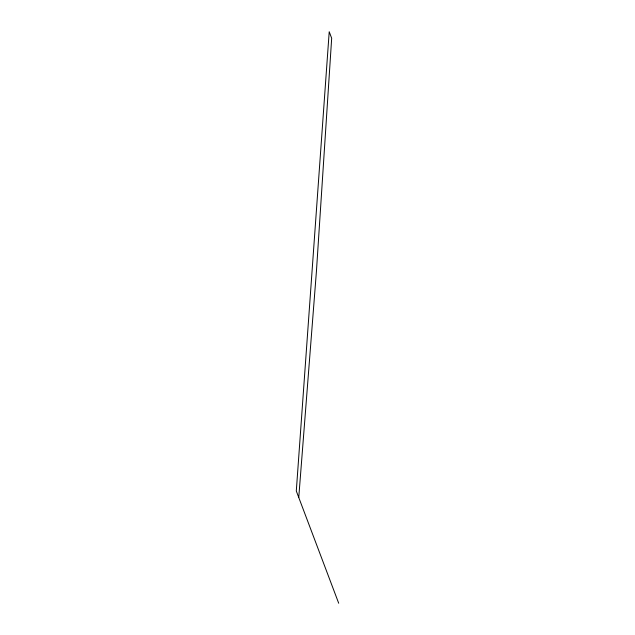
<?xml version="1.0" encoding="UTF-8"?>
<svg xmlns="http://www.w3.org/2000/svg" width="635" height="635" viewBox="0 0 635 635"><rect width="100%" height="100%" fill="white"/><g stroke="black" fill="none" stroke-linecap="round" stroke-linejoin="round"><path stroke-width="0.95" d="M298.76 497.507L316.444 271.137L331.676 38.259L329.216 31.75L296.299 490.998L338.701 603.25"/></g></svg>
